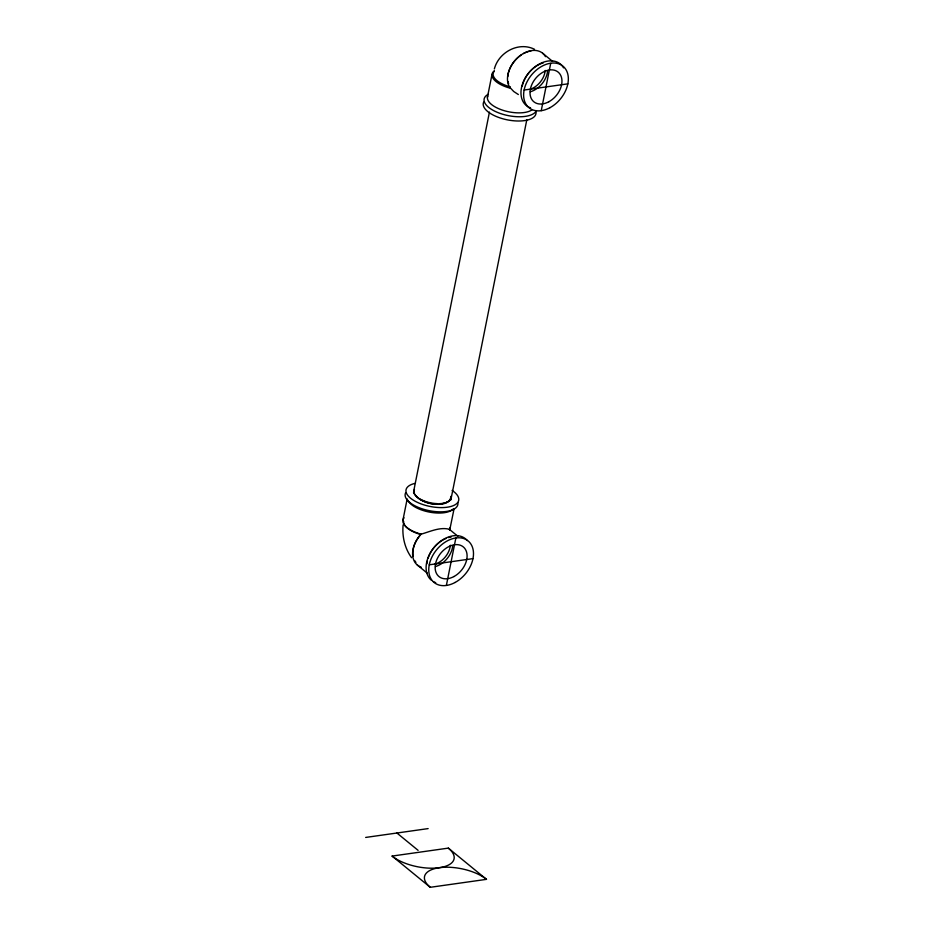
<?xml version="1.0" encoding="UTF-8"?>
<svg xmlns="http://www.w3.org/2000/svg" width="934" height="934" viewBox="0 0 934 934"><rect width="100%" height="100%" fill="white"/><g stroke="black" fill="none" stroke-linecap="round" stroke-linejoin="round"><path stroke-width="1.4" d="M403.126 524.861C401.982 536.338 404.737 548.34 411.579 557.715M489.439 112.115L413.832 490.502C413.003 503.356 450.293 511.003 450.853 496.363M402.893 520.343L407.177 498.884M487.42 97.288L491.996 74.393M414.451 489.544L413.552 492.65C420.335 503.928 440.685 508.248 450.9 499.655L526.799 119.832M403.663 521.359A23.011 9.947 11.3 0 0 419.144 534.038L421.176 534.143C430.13 531.609 439.949 526.799 449.312 529.274L449.709 530.103L453.994 509.135M446.405 585.256L455.862 537.972M541.241 110.679L550.686 63.407M450.9 499.655L451.192 497.507M494.355 68.941C498.651 52.257 518.662 41.306 534.54 49.315M413.167 556.337A23.011 16.1 -50.7 0 1 419.646 535.812L421.176 534.143L419.016 533.536A23.969 10.356 11.3 0 1 404.048 517.833M524.126 90.038L567.849 83.85M429.255 564.813L472.978 558.625M365.673 837.436L428.134 828.598M392.117 856.069L448.332 848.119L486.474 879.349L430.27 887.3L392.117 856.069A34.511 14.909 11.3 0 0 439.295 867.709A34.511 14.909 11.3 0 1 486.474 879.349M518.347 94.532L513.7 91.485L509.369 86.85A23.969 16.777 -50.7 0 1 518.919 56.624A23.969 16.777 -50.7 0 1 545.503 56.67M542.677 53.261L552.589 61.375M449.312 529.274L457.847 536.256M417.323 565.035L427.235 573.137M396.903 833.011L418.105 850.36M448.332 848.119A34.511 14.909 11.3 0 1 439.295 867.709A34.511 14.909 11.3 0 0 430.27 887.3M450.165 499.468A18.411 7.951 11.3 0 1 446.078 502.574M444.993 502.912A18.411 7.951 11.3 0 1 439.786 503.648M437.194 503.648A18.411 7.951 11.3 0 1 420.522 499.281M508.645 83.791A23.011 16.1 -50.7 0 1 508.038 81.562M507.792 76.611A23.011 16.1 -50.7 0 1 521.055 55.036M523.495 53.542A23.011 16.1 -50.7 0 1 530.967 50.985M522.223 86.232A23.969 16.777 -50.7 0 1 543.39 62.823M535.964 111.87A26.841 11.593 11.3 0 1 508.084 119.996A26.841 11.593 11.3 0 1 483.672 102.075M536.42 110.632A26.841 11.593 11.3 0 1 500.531 113.551A26.841 11.593 11.3 0 1 488.389 94.206M532.205 109.698A23.969 10.356 11.3 0 1 503.554 110.481A23.969 10.356 11.3 0 1 487.805 95.98M530.582 107.889A26.841 18.785 -50.7 0 1 528.877 72.77A26.841 18.785 -50.7 0 1 563.564 67.867M547.604 70.832A19.17 13.415 -50.7 0 1 530.36 91.754M545.211 70.447A17.442 12.212 -50.7 0 1 531.423 88.835M494.319 70.797A23.969 10.356 11.3 0 0 508.131 87.598L510.291 88.193L510.279 86.862L508.598 86.395A23.011 9.947 11.3 0 1 494.226 71.311M426.966 563.751A23.969 16.777 -50.7 0 1 427.352 561.007M428.076 558.217A23.969 16.777 -50.7 0 1 445.915 538.486M448.53 537.599A23.969 16.777 -50.7 0 1 451.11 537.05M421.187 567.172A23.969 16.777 -50.7 0 1 419.658 535.824M415.91 562.361A23.011 16.1 -50.7 0 1 414.696 560.587M452.103 490.432A26.841 11.593 11.3 0 1 449.931 506.718A26.841 11.593 11.3 0 1 412.63 499.725A26.841 11.593 11.3 0 1 414.801 483.438M457.87 502.714A26.841 11.593 11.3 0 1 429.979 510.828A26.841 11.593 11.3 0 1 405.566 492.918M453.41 508.785A23.969 10.356 11.3 0 1 429.64 512.147A23.969 10.356 11.3 0 1 407.913 500.262M431.391 580.259A26.841 18.785 -50.7 0 1 435.151 546.215A26.841 18.785 -50.7 0 1 467.28 540.576M435.711 582.664A26.841 18.785 -50.7 0 1 433.423 581.649M452.733 545.608A19.17 13.415 -50.7 0 1 435.489 566.529M450.34 545.222A17.442 12.212 -50.7 0 1 434.649 564.264M449.966 527.78A23.969 10.356 11.3 0 1 449.99 529.158M549.963 107.69A26.841 18.785 -50.7 0 0 563.05 66.232A26.841 18.785 -50.7 0 0 524.931 86.909A26.841 18.785 -50.7 0 0 549.963 107.69M548.83 101.759A19.17 13.415 -50.7 0 0 558.182 72.14A19.17 13.415 -50.7 0 0 530.944 86.92A19.17 13.415 -50.7 0 0 548.83 101.759M455.103 582.466A26.841 18.785 -50.7 0 0 468.191 540.996A26.841 18.785 -50.7 0 0 430.06 561.684A26.841 18.785 -50.7 0 0 455.103 582.466M453.959 576.535A19.17 13.415 -50.7 0 0 463.311 546.915A19.17 13.415 -50.7 0 0 436.073 561.696A19.17 13.415 -50.7 0 0 453.959 576.535"/></g></svg>
